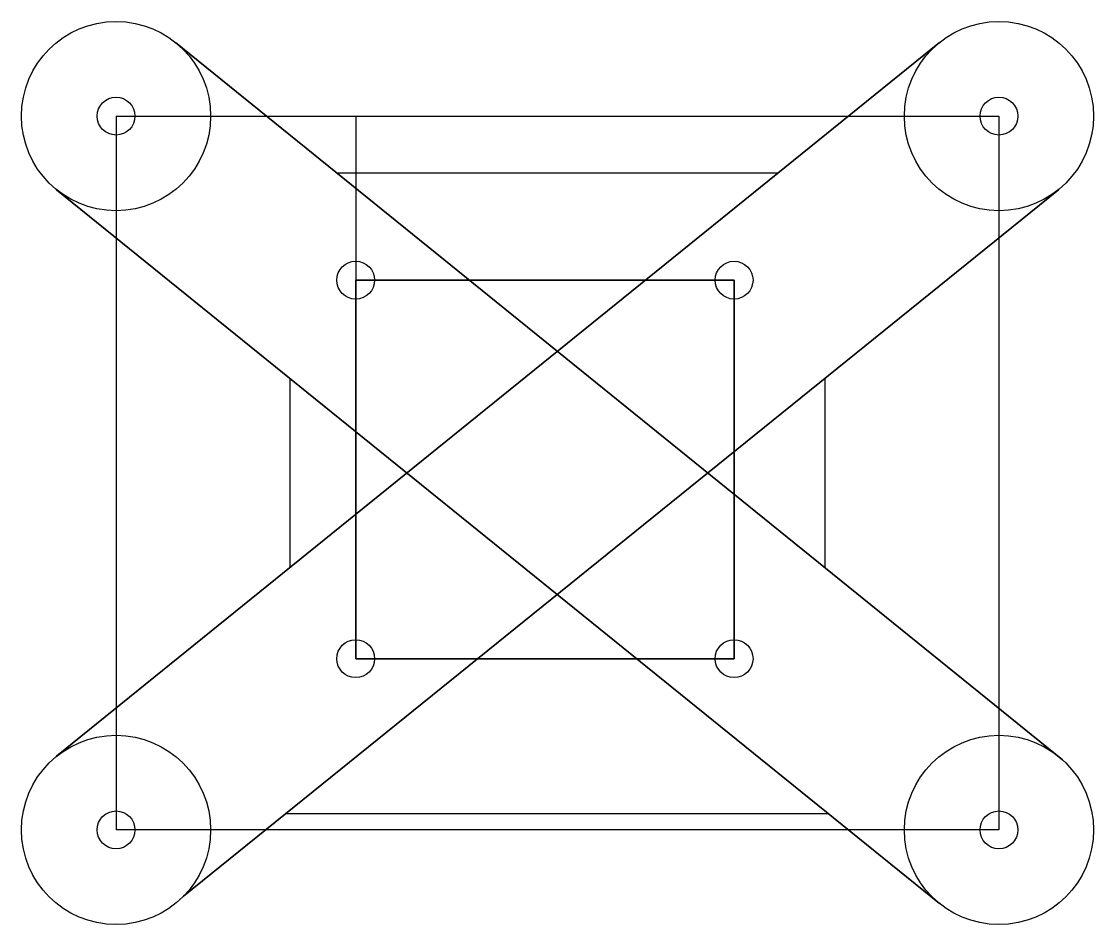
# Model space of a CAD drawing. Header units: millimetres. Extents: x -41.7 to 43.3, y -37.5 to 34.
import ezdxf

# ---------------------------------------------------------------- set-up
doc = ezdxf.new("R2010")
doc.units = ezdxf.units.MM

msp = doc.modelspace()

# ---------------------------------------------------------------- linework, layer by layer
for p, q in [((-38.952, -24.213), (31.048, 32.356)), ((-38.952, -24.213), (31.048, 32.356)), ((40.801, -24.491), (-29.523, 32.355)), ((-34.238, 26.522), (35.762, 26.522)), ((-34.238, 26.522), (35.762, 26.522)), ((-34.238, 26.522), (-34.238, -30.046)), ((-34.238, 26.522), (-15.238, 26.522)), ((-15.238, 26.522), (-15.238, 13.522)), ((35.762, 26.522), (35.762, -30.046)), ((-16.74, 22.021), (18.26, 22.021)), ((-38.952, 20.689), (31.048, -35.88)), ((-28.889, -35.303), (40.473, 20.686)), ((-28.889, -35.303), (40.473, 20.686)), ((-20.451, 5.738), (-20.451, -9.262)), ((21.958, 5.741), (21.958, -9.259)), ((-20.772, -28.752), (22.228, -28.752)), ((35.762, -30.046), (-34.238, -30.046))]:
    msp.add_line(p, q)
for points in [[(-38.952, -24.213), (31.048, 32.356), (-38.952, -24.213), (31.048, 32.356)], [(40.801, -24.491), (-29.523, 32.355), (40.801, -24.491), (-29.523, 32.355)], [(-38.952, 20.689), (31.048, -35.88), (-38.952, 20.689), (31.048, -35.88)], [(-28.889, -35.303), (40.473, 20.686), (-28.889, -35.303), (40.473, 20.686)]]:
    msp.add_lwpolyline(points)
for points in [[(-15.238, 13.522), (-15.238, -16.478), (14.762, -16.478), (14.762, 13.522)], [(14.762, 13.522), (14.762, -16.478), (-15.238, -16.478), (-15.238, 13.522)]]:
    msp.add_lwpolyline(points, close=True)
for centre, radius in [((-34.238, 26.522), 7.5), ((35.762, 26.522), 7.5), ((-34.238, 26.522), 1.5), ((35.762, 26.522), 1.5), ((-15.238, 13.522), 1.5), ((14.762, 13.522), 1.5), ((-15.238, -16.478), 1.5), ((14.762, -16.478), 1.5), ((-34.238, -30.046), 7.5), ((35.762, -30.046), 7.5), ((-34.238, -30.046), 1.5), ((35.762, -30.046), 1.5)]:
    msp.add_circle(centre, radius)

doc.saveas('drawing.dxf')
